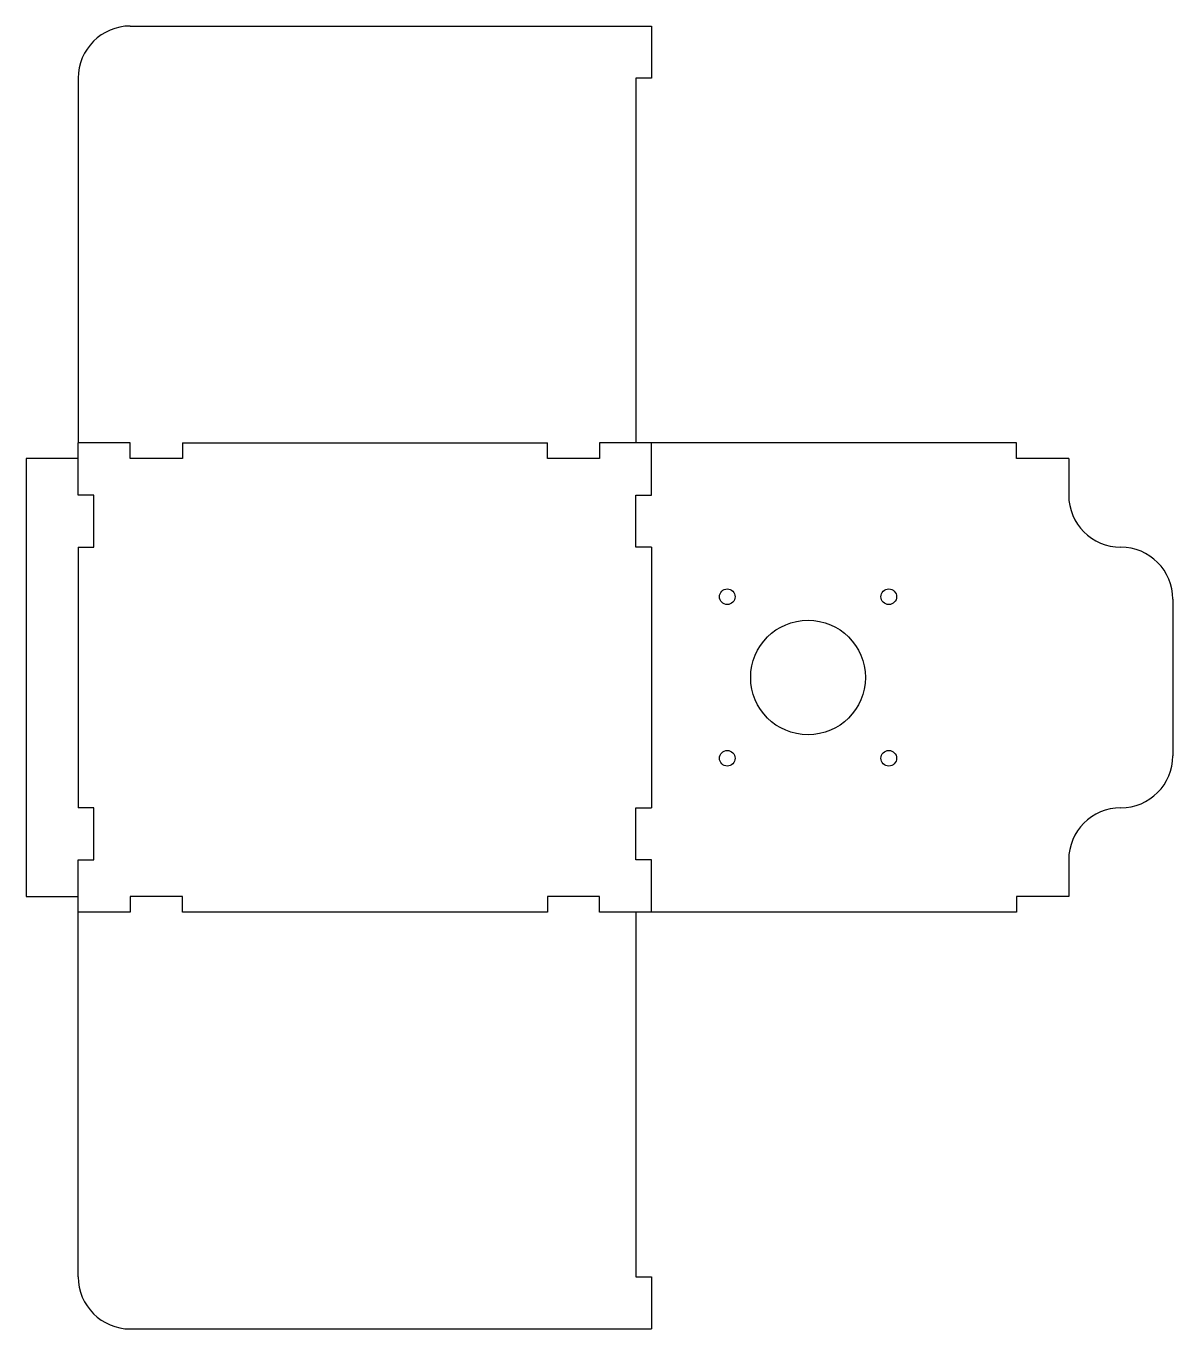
# Model space of a CAD drawing. Header units: millimetres. Extents: x -10 to 210, y -80 to 170.
import ezdxf

# ---------------------------------------------------------------- set-up
doc = ezdxf.new("R2010")
doc.units = ezdxf.units.MM
doc.layers.get('0').update_dxf_attribs({"linetype": 'CONTINUOUS', "lineweight": 25, "true_color": 0x000000})

msp = doc.modelspace()

# ---------------------------------------------------------------- linework, layer by layer
for p, q in [((10, 170), (110, 170)), ((110, 170), (110, 160)), ((0, 160), (0, 90)), ((110, 160), (107, 160)), ((107, 160), (107, 91)), ((0, 90), (0, 90)), ((10, 90), (0, 90)), ((0, 80), (0, 90)), ((10, 87), (10, 90)), ((20, 90), (20, 87)), ((20, 90), (90, 90)), ((90, 87), (90, 90)), ((110, 90), (100, 90)), ((100, 90), (100, 87)), ((107, 91), (107, 91)), ((107, 91), (107, 91)), ((107, 91), (107, 90)), ((110, 80), (110, 90)), ((180, 90), (110, 90)), ((180, 87), (180, 90)), ((0, 87), (-10, 87)), ((-10, 87), (-10, 3)), ((20, 87), (10, 87)), ((100, 87), (90, 87)), ((190, 87), (180, 87)), ((190, 87), (190, 80)), ((3, 80), (0, 80)), ((3, 70), (3, 80)), ((107, 70), (107, 80)), ((107, 80), (110, 80)), ((0, 70), (3, 70)), ((0, 70), (0, 20)), ((110, 70), (107, 70)), ((110, 70), (110, 20)), ((200, 70), (200, 70)), ((210, 60), (210, 30)), ((3, 20), (0, 20)), ((0, 20), (0, 20)), ((3, 10), (3, 20)), ((107, 10), (107, 20)), ((107, 20), (110, 20)), ((200, 20), (200, 20)), ((0, 0), (0, 10)), ((0, 10), (3, 10)), ((110, 10), (107, 10)), ((110, 0), (110, 10)), ((190, 10), (190, 3)), ((-10, 3), (0, 3)), ((-10, 3), (-10, 3)), ((20, 3), (10, 3)), ((10, 3), (10, 0)), ((20, 0), (20, 3)), ((100, 3), (90, 3)), ((90, 3), (90, 0)), ((100, 0), (100, 3)), ((190, 3), (180, 3)), ((180, 3), (180, 0)), ((0, 0), (0, 0)), ((10, 0), (0, 0)), ((0, -70), (0, 0)), ((90, 0), (20, 0)), ((110, 0), (100, 0)), ((107, 0), (107, -70)), ((110, 0), (110, 0)), ((180, 0), (110, 0)), ((107, -70), (110, -70)), ((110, -70), (110, -80)), ((10, -80), (110, -80))]:
    msp.add_line(p, q)
for centre, radius in [((124.505, 60.495), 1.5), ((155.495, 60.495), 1.5), ((140, 45), 11), ((124.505, 29.505), 1.5), ((155.495, 29.505), 1.5)]:
    msp.add_circle(centre, radius)
for centre, start, end in [((10, 160), 90, 180), ((200, 80), 180, 270), ((200, 60), 0, 90), ((200, 30), 270, 0), ((200, 10), 90, 180), ((10, -70), 180, 270)]:
    msp.add_arc(centre, 10, start, end)

doc.saveas('drawing.dxf')
